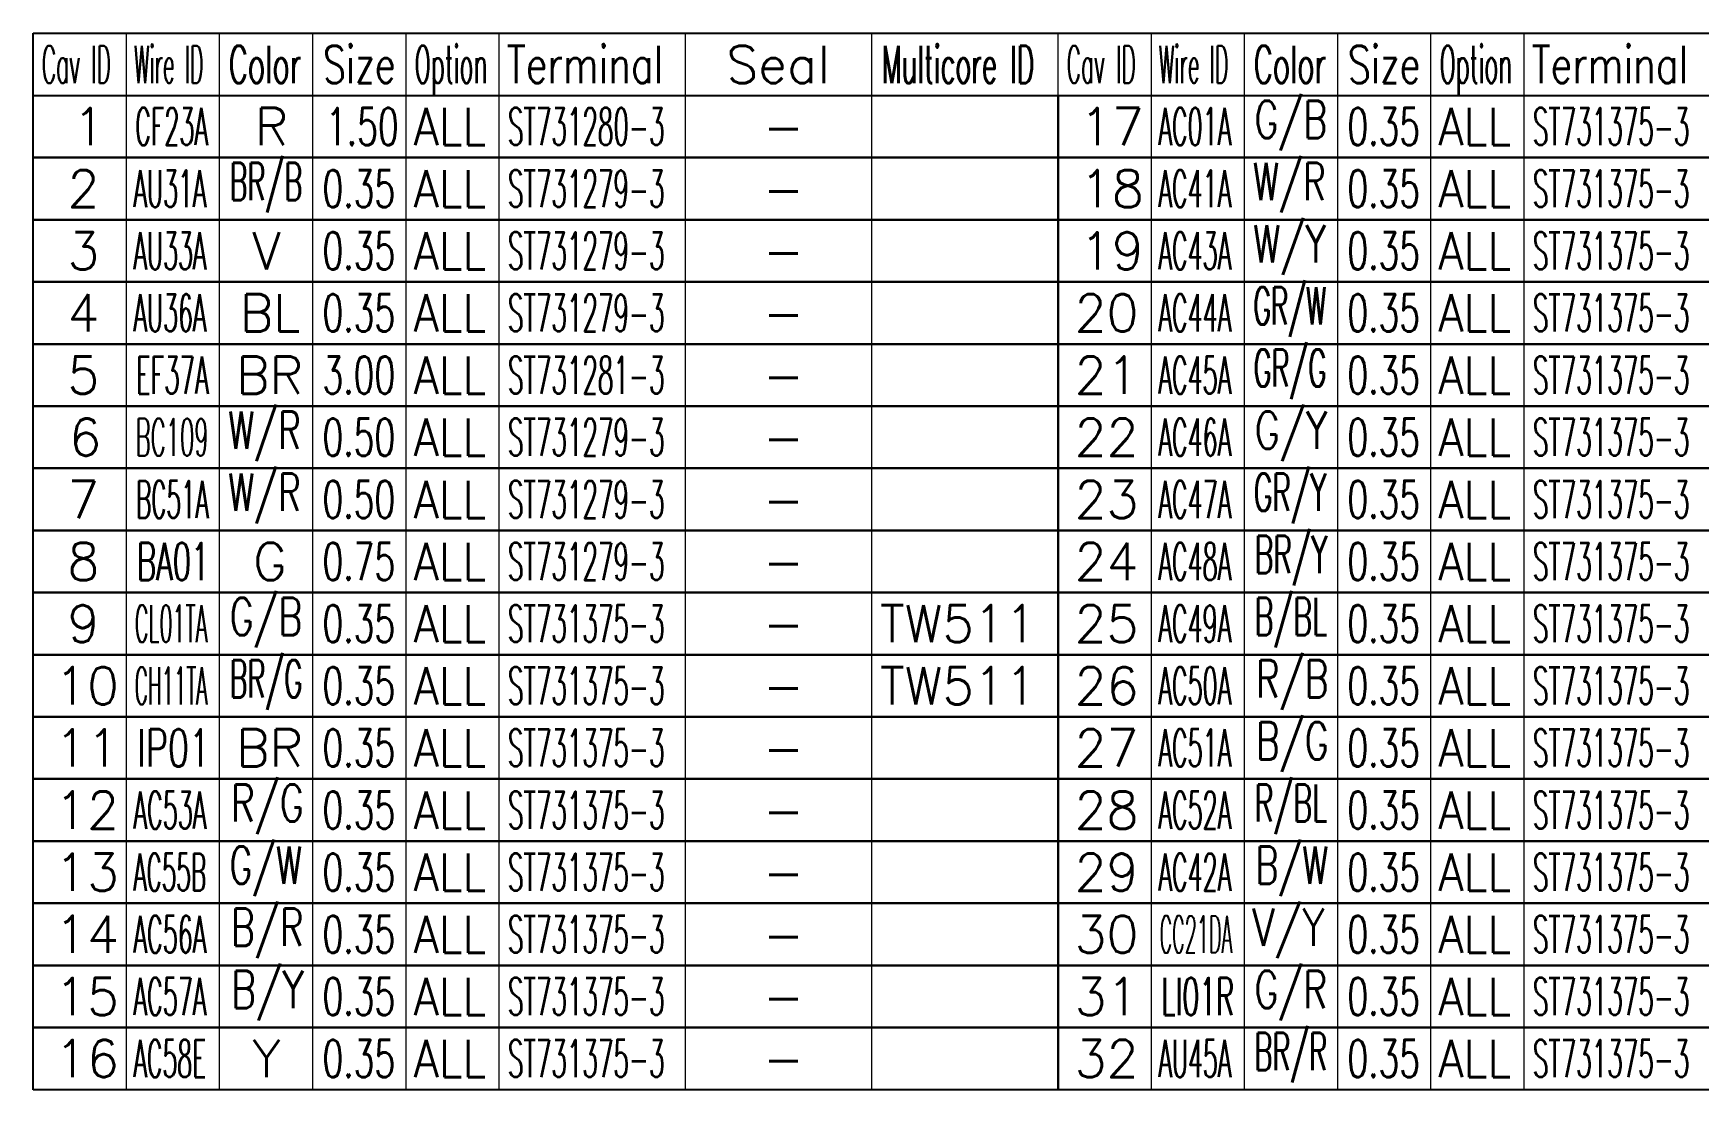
# Model space of a CAD drawing. Header units: inches. Extents: x 47316 to 59086, y 3141 to 11743.
# Drawn here: x 50583.5 to 50717.6, y 8821.5 to 8906.5 of the extents above; entities that cross this region are included whole.
import ezdxf

# ---------------------------------------------------------------- set-up
doc = ezdxf.new("R2010")
doc.units = ezdxf.units.IN
doc.header["$MEASUREMENT"] = 0
doc.styles.get("Standard").update_dxf_attribs({"font": ''})
doc.styles.get('Standard').set_extended_font_data('SimSun')

msp = doc.modelspace()

# ---------------------------------------------------------------- linework, layer by layer
at = {"color": 0, "linetype": 'Continuous', "lineweight": -2}
for p, q in [((50583.54, 8906.49), (50996.04, 8906.49)), ((50583.54, 8901.49), (50583.54, 8906.49)), ((50583.54, 8901.49), (50996.04, 8901.49))]:
    msp.add_line(p, q, dxfattribs=at)
at = {"color": 7, "linetype": 'Continuous', "lineweight": 15}
for p, q in [((50591.04, 8901.49), (50591.04, 8906.49)), ((50598.54, 8901.49), (50598.54, 8906.49)), ((50606.04, 8901.49), (50606.04, 8906.49)), ((50613.54, 8901.49), (50613.54, 8906.49)), ((50621.04, 8901.49), (50621.04, 8906.49)), ((50636.04, 8901.49), (50636.04, 8906.49)), ((50651.04, 8901.49), (50651.04, 8906.49)), ((50666.04, 8901.49), (50666.04, 8906.49)), ((50673.54, 8901.49), (50673.54, 8906.49)), ((50681.04, 8901.49), (50681.04, 8906.49)), ((50688.54, 8901.49), (50688.54, 8906.49)), ((50696.04, 8901.49), (50696.04, 8906.49)), ((50703.54, 8901.49), (50703.54, 8906.49))]:
    msp.add_line(p, q, dxfattribs=at)
at = {"color": 102, "linetype": 'Continuous', "lineweight": 15}
for p, q in [((50591.04, 8896.49), (50591.04, 8901.49)), ((50598.54, 8896.49), (50598.54, 8901.49)), ((50606.04, 8896.49), (50606.04, 8901.49)), ((50613.54, 8896.49), (50613.54, 8901.49)), ((50621.04, 8896.49), (50621.04, 8901.49)), ((50636.04, 8896.49), (50636.04, 8901.49)), ((50651.04, 8896.49), (50651.04, 8901.49)), ((50673.54, 8896.49), (50673.54, 8901.49)), ((50681.04, 8896.49), (50681.04, 8901.49)), ((50688.54, 8896.49), (50688.54, 8901.49)), ((50696.04, 8896.49), (50696.04, 8901.49)), ((50703.54, 8896.49), (50703.54, 8901.49)), ((50591.04, 8891.49), (50591.04, 8896.49)), ((50598.54, 8891.49), (50598.54, 8896.49)), ((50606.04, 8891.49), (50606.04, 8896.49)), ((50613.54, 8891.49), (50613.54, 8896.49)), ((50621.04, 8891.49), (50621.04, 8896.49)), ((50636.04, 8891.49), (50636.04, 8896.49)), ((50651.04, 8891.49), (50651.04, 8896.49)), ((50673.54, 8891.49), (50673.54, 8896.49)), ((50681.04, 8891.49), (50681.04, 8896.49)), ((50688.54, 8891.49), (50688.54, 8896.49)), ((50696.04, 8891.49), (50696.04, 8896.49)), ((50703.54, 8891.49), (50703.54, 8896.49)), ((50591.04, 8886.49), (50591.04, 8891.49)), ((50598.54, 8886.49), (50598.54, 8891.49)), ((50606.04, 8886.49), (50606.04, 8891.49)), ((50613.54, 8886.49), (50613.54, 8891.49)), ((50621.04, 8886.49), (50621.04, 8891.49)), ((50636.04, 8886.49), (50636.04, 8891.49)), ((50651.04, 8886.49), (50651.04, 8891.49)), ((50673.54, 8886.49), (50673.54, 8891.49)), ((50681.04, 8886.49), (50681.04, 8891.49)), ((50688.54, 8886.49), (50688.54, 8891.49)), ((50696.04, 8886.49), (50696.04, 8891.49)), ((50703.54, 8886.49), (50703.54, 8891.49)), ((50591.04, 8881.49), (50591.04, 8886.49)), ((50598.54, 8881.49), (50598.54, 8886.49)), ((50606.04, 8881.49), (50606.04, 8886.49)), ((50613.54, 8881.49), (50613.54, 8886.49)), ((50621.04, 8881.49), (50621.04, 8886.49)), ((50636.04, 8881.49), (50636.04, 8886.49)), ((50651.04, 8881.49), (50651.04, 8886.49)), ((50673.54, 8881.49), (50673.54, 8886.49)), ((50681.04, 8881.49), (50681.04, 8886.49)), ((50688.54, 8881.49), (50688.54, 8886.49)), ((50696.04, 8881.49), (50696.04, 8886.49)), ((50703.54, 8881.49), (50703.54, 8886.49)), ((50591.04, 8876.49), (50591.04, 8881.49)), ((50598.54, 8876.49), (50598.54, 8881.49)), ((50606.04, 8876.49), (50606.04, 8881.49)), ((50613.54, 8876.49), (50613.54, 8881.49)), ((50621.04, 8876.49), (50621.04, 8881.49)), ((50636.04, 8876.49), (50636.04, 8881.49)), ((50651.04, 8876.49), (50651.04, 8881.49)), ((50673.54, 8876.49), (50673.54, 8881.49)), ((50681.04, 8876.49), (50681.04, 8881.49)), ((50688.54, 8876.49), (50688.54, 8881.49)), ((50696.04, 8876.49), (50696.04, 8881.49)), ((50703.54, 8876.49), (50703.54, 8881.49)), ((50591.04, 8871.49), (50591.04, 8876.49)), ((50598.54, 8871.49), (50598.54, 8876.49)), ((50606.04, 8871.49), (50606.04, 8876.49)), ((50613.54, 8871.49), (50613.54, 8876.49)), ((50621.04, 8871.49), (50621.04, 8876.49)), ((50636.04, 8871.49), (50636.04, 8876.49)), ((50651.04, 8871.49), (50651.04, 8876.49)), ((50673.54, 8871.49), (50673.54, 8876.49)), ((50681.04, 8871.49), (50681.04, 8876.49)), ((50688.54, 8871.49), (50688.54, 8876.49)), ((50696.04, 8871.49), (50696.04, 8876.49)), ((50703.54, 8871.49), (50703.54, 8876.49)), ((50591.04, 8866.49), (50591.04, 8871.49)), ((50598.54, 8866.49), (50598.54, 8871.49)), ((50606.04, 8866.49), (50606.04, 8871.49)), ((50613.54, 8866.49), (50613.54, 8871.49)), ((50621.04, 8866.49), (50621.04, 8871.49)), ((50636.04, 8866.49), (50636.04, 8871.49)), ((50651.04, 8866.49), (50651.04, 8871.49)), ((50673.54, 8866.49), (50673.54, 8871.49)), ((50681.04, 8866.49), (50681.04, 8871.49)), ((50688.54, 8866.49), (50688.54, 8871.49)), ((50696.04, 8866.49), (50696.04, 8871.49)), ((50703.54, 8866.49), (50703.54, 8871.49)), ((50591.04, 8861.49), (50591.04, 8866.49)), ((50598.54, 8861.49), (50598.54, 8866.49)), ((50606.04, 8861.49), (50606.04, 8866.49)), ((50613.54, 8861.49), (50613.54, 8866.49)), ((50621.04, 8861.49), (50621.04, 8866.49)), ((50636.04, 8861.49), (50636.04, 8866.49)), ((50651.04, 8861.49), (50651.04, 8866.49)), ((50673.54, 8861.49), (50673.54, 8866.49)), ((50681.04, 8861.49), (50681.04, 8866.49)), ((50688.54, 8861.49), (50688.54, 8866.49)), ((50696.04, 8861.49), (50696.04, 8866.49)), ((50703.54, 8861.49), (50703.54, 8866.49)), ((50591.04, 8856.49), (50591.04, 8861.49)), ((50598.54, 8856.49), (50598.54, 8861.49)), ((50606.04, 8856.49), (50606.04, 8861.49)), ((50613.54, 8856.49), (50613.54, 8861.49)), ((50621.04, 8856.49), (50621.04, 8861.49)), ((50636.04, 8856.49), (50636.04, 8861.49)), ((50651.04, 8856.49), (50651.04, 8861.49)), ((50673.54, 8856.49), (50673.54, 8861.49)), ((50681.04, 8856.49), (50681.04, 8861.49)), ((50688.54, 8856.49), (50688.54, 8861.49)), ((50696.04, 8856.49), (50696.04, 8861.49)), ((50703.54, 8856.49), (50703.54, 8861.49)), ((50591.04, 8851.49), (50591.04, 8856.49)), ((50598.54, 8851.49), (50598.54, 8856.49)), ((50606.04, 8851.49), (50606.04, 8856.49)), ((50613.54, 8851.49), (50613.54, 8856.49)), ((50621.04, 8851.49), (50621.04, 8856.49)), ((50636.04, 8851.49), (50636.04, 8856.49)), ((50651.04, 8851.49), (50651.04, 8856.49)), ((50673.54, 8851.49), (50673.54, 8856.49)), ((50681.04, 8851.49), (50681.04, 8856.49)), ((50688.54, 8851.49), (50688.54, 8856.49)), ((50696.04, 8851.49), (50696.04, 8856.49)), ((50703.54, 8851.49), (50703.54, 8856.49)), ((50591.04, 8846.49), (50591.04, 8851.49)), ((50598.54, 8846.49), (50598.54, 8851.49)), ((50606.04, 8846.49), (50606.04, 8851.49)), ((50613.54, 8846.49), (50613.54, 8851.49)), ((50621.04, 8846.49), (50621.04, 8851.49)), ((50636.04, 8846.49), (50636.04, 8851.49)), ((50651.04, 8846.49), (50651.04, 8851.49)), ((50673.54, 8846.49), (50673.54, 8851.49)), ((50681.04, 8846.49), (50681.04, 8851.49)), ((50688.54, 8846.49), (50688.54, 8851.49)), ((50696.04, 8846.49), (50696.04, 8851.49)), ((50703.54, 8846.49), (50703.54, 8851.49)), ((50591.04, 8841.49), (50591.04, 8846.49)), ((50598.54, 8841.49), (50598.54, 8846.49)), ((50606.04, 8841.49), (50606.04, 8846.49)), ((50613.54, 8841.49), (50613.54, 8846.49)), ((50621.04, 8841.49), (50621.04, 8846.49)), ((50636.04, 8841.49), (50636.04, 8846.49)), ((50651.04, 8841.49), (50651.04, 8846.49)), ((50673.54, 8841.49), (50673.54, 8846.49)), ((50681.04, 8841.49), (50681.04, 8846.49)), ((50688.54, 8841.49), (50688.54, 8846.49)), ((50696.04, 8841.49), (50696.04, 8846.49)), ((50703.54, 8841.49), (50703.54, 8846.49)), ((50591.04, 8836.49), (50591.04, 8841.49)), ((50598.54, 8836.49), (50598.54, 8841.49)), ((50606.04, 8836.49), (50606.04, 8841.49)), ((50613.54, 8836.49), (50613.54, 8841.49)), ((50621.04, 8836.49), (50621.04, 8841.49)), ((50636.04, 8836.49), (50636.04, 8841.49)), ((50651.04, 8836.49), (50651.04, 8841.49)), ((50673.54, 8836.49), (50673.54, 8841.49)), ((50681.04, 8836.49), (50681.04, 8841.49)), ((50688.54, 8836.49), (50688.54, 8841.49)), ((50696.04, 8836.49), (50696.04, 8841.49)), ((50703.54, 8836.49), (50703.54, 8841.49)), ((50591.04, 8831.49), (50591.04, 8836.49)), ((50598.54, 8831.49), (50598.54, 8836.49)), ((50606.04, 8831.49), (50606.04, 8836.49)), ((50613.54, 8831.49), (50613.54, 8836.49)), ((50621.04, 8831.49), (50621.04, 8836.49)), ((50636.04, 8831.49), (50636.04, 8836.49)), ((50651.04, 8831.49), (50651.04, 8836.49)), ((50673.54, 8831.49), (50673.54, 8836.49)), ((50681.04, 8831.49), (50681.04, 8836.49)), ((50688.54, 8831.49), (50688.54, 8836.49)), ((50696.04, 8831.49), (50696.04, 8836.49)), ((50703.54, 8831.49), (50703.54, 8836.49)), ((50591.04, 8826.49), (50591.04, 8831.49)), ((50598.54, 8826.49), (50598.54, 8831.49)), ((50606.04, 8826.49), (50606.04, 8831.49)), ((50613.54, 8826.49), (50613.54, 8831.49)), ((50621.04, 8826.49), (50621.04, 8831.49)), ((50636.04, 8826.49), (50636.04, 8831.49)), ((50651.04, 8826.49), (50651.04, 8831.49)), ((50673.54, 8826.49), (50673.54, 8831.49)), ((50681.04, 8826.49), (50681.04, 8831.49)), ((50688.54, 8826.49), (50688.54, 8831.49)), ((50696.04, 8826.49), (50696.04, 8831.49)), ((50703.54, 8826.49), (50703.54, 8831.49)), ((50591.04, 8821.49), (50591.04, 8826.49)), ((50598.54, 8821.49), (50598.54, 8826.49)), ((50606.04, 8821.49), (50606.04, 8826.49)), ((50613.54, 8821.49), (50613.54, 8826.49)), ((50621.04, 8821.49), (50621.04, 8826.49)), ((50636.04, 8821.49), (50636.04, 8826.49)), ((50651.04, 8821.49), (50651.04, 8826.49)), ((50673.54, 8821.49), (50673.54, 8826.49)), ((50681.04, 8821.49), (50681.04, 8826.49)), ((50688.54, 8821.49), (50688.54, 8826.49)), ((50696.04, 8821.49), (50696.04, 8826.49)), ((50703.54, 8821.49), (50703.54, 8826.49))]:
    msp.add_line(p, q, dxfattribs=at)
at = {"color": 0, "linetype": 'Continuous', "lineweight": -2}
for points in [[(50583.54, 8896.49), (50583.54, 8901.49), (50666.04, 8901.49), (50666.04, 8896.49)], [(50666.04, 8896.49), (50666.04, 8901.49), (50748.54, 8901.49), (50748.54, 8896.49)], [(50583.54, 8891.49), (50583.54, 8896.49), (50666.04, 8896.49), (50666.04, 8891.49)], [(50666.04, 8891.49), (50666.04, 8896.49), (50748.54, 8896.49), (50748.54, 8891.49)], [(50583.54, 8886.49), (50583.54, 8891.49), (50666.04, 8891.49), (50666.04, 8886.49)], [(50666.04, 8886.49), (50666.04, 8891.49), (50748.54, 8891.49), (50748.54, 8886.49)], [(50583.54, 8881.49), (50583.54, 8886.49), (50666.04, 8886.49), (50666.04, 8881.49)], [(50666.04, 8881.49), (50666.04, 8886.49), (50748.54, 8886.49), (50748.54, 8881.49)], [(50583.54, 8876.49), (50583.54, 8881.49), (50666.04, 8881.49), (50666.04, 8876.49)], [(50666.04, 8876.49), (50666.04, 8881.49), (50748.54, 8881.49), (50748.54, 8876.49)], [(50583.54, 8871.49), (50583.54, 8876.49), (50666.04, 8876.49), (50666.04, 8871.49)], [(50666.04, 8871.49), (50666.04, 8876.49), (50748.54, 8876.49), (50748.54, 8871.49)], [(50583.54, 8866.49), (50583.54, 8871.49), (50666.04, 8871.49), (50666.04, 8866.49)], [(50666.04, 8866.49), (50666.04, 8871.49), (50748.54, 8871.49), (50748.54, 8866.49)], [(50583.54, 8861.49), (50583.54, 8866.49), (50666.04, 8866.49), (50666.04, 8861.49)], [(50666.04, 8861.49), (50666.04, 8866.49), (50748.54, 8866.49), (50748.54, 8861.49)], [(50583.54, 8856.49), (50583.54, 8861.49), (50666.04, 8861.49), (50666.04, 8856.49)], [(50666.04, 8856.49), (50666.04, 8861.49), (50748.54, 8861.49), (50748.54, 8856.49)], [(50583.54, 8851.49), (50583.54, 8856.49), (50666.04, 8856.49), (50666.04, 8851.49)], [(50666.04, 8851.49), (50666.04, 8856.49), (50748.54, 8856.49), (50748.54, 8851.49)], [(50583.54, 8846.49), (50583.54, 8851.49), (50666.04, 8851.49), (50666.04, 8846.49)], [(50666.04, 8846.49), (50666.04, 8851.49), (50748.54, 8851.49), (50748.54, 8846.49)], [(50583.54, 8841.49), (50583.54, 8846.49), (50666.04, 8846.49), (50666.04, 8841.49)], [(50666.04, 8841.49), (50666.04, 8846.49), (50748.54, 8846.49), (50748.54, 8841.49)], [(50583.54, 8836.49), (50583.54, 8841.49), (50666.04, 8841.49), (50666.04, 8836.49)], [(50666.04, 8836.49), (50666.04, 8841.49), (50748.54, 8841.49), (50748.54, 8836.49)], [(50583.54, 8831.49), (50583.54, 8836.49), (50666.04, 8836.49), (50666.04, 8831.49)], [(50666.04, 8831.49), (50666.04, 8836.49), (50748.54, 8836.49), (50748.54, 8831.49)], [(50583.54, 8826.49), (50583.54, 8831.49), (50666.04, 8831.49), (50666.04, 8826.49)], [(50666.04, 8826.49), (50666.04, 8831.49), (50748.54, 8831.49), (50748.54, 8826.49)], [(50583.54, 8821.49), (50583.54, 8826.49), (50666.04, 8826.49), (50666.04, 8821.49)], [(50666.04, 8821.49), (50666.04, 8826.49), (50748.54, 8826.49), (50748.54, 8821.49)]]:
    msp.add_lwpolyline(points, close=True, dxfattribs=at)

# ---------------------------------------------------------------- texts
at = {"color": 7, "linetype": 'Continuous', "lineweight": 15, "char_height": 3, "attachment_point": 1}
for s, insert, width in [('\\Fromans.shx;\\W0.4026548673;\\T1.0000000000;\\o\\lWire ID', (50591.65, 8905.49), 6.5), ('\\Fromans.shx;\\W0.7222222222;\\T1.0000000000;\\o\\lSize', (50606.85, 8905.49), 6.5), ('\\Fromans.shx;\\W0.4595959596;\\T1.0000000000;\\o\\lOption', (50614.24, 8905.49), 6.5), ('\\Fromans.shx;\\W0.7480916031;\\T1.0000000000;\\o\\lTerminal', (50621.65, 8905.49), 14), ('\\Fromans.shx;\\W0.5185185185;\\T1.0000000000;\\o\\lMulticore ID', (50651.84, 8905.49), 14), ('\\Fromans.shx;\\W0.4026548673;\\T1.0000000000;\\o\\lWire ID', (50674.15, 8905.49), 6.5), ('\\Fromans.shx;\\W0.7222222222;\\T1.0000000000;\\o\\lSize', (50689.35, 8905.49), 6.5), ('\\Fromans.shx;\\W0.4595959596;\\T1.0000000000;\\o\\lOption', (50696.74, 8905.49), 6.5), ('\\Fromans.shx;\\W0.7480916031;\\T1.0000000000;\\o\\lTerminal', (50704.15, 8905.49), 14), ('\\Fromans.shx;\\W0.4292452830;\\T1.0000000000;\\o\\lCav ID', (50584.22, 8905.49), 6.5), ('\\Fromans.shx;\\W0.5687500000;\\T1.0000000000;\\o\\lColor', (50599.28, 8905.49), 6.5), ('\\Fromans.shx;\\W1.0000000000;\\T1.0000000000;\\o\\lSeal', (50639.32, 8905.49), 9.2857), ('\\Fromans.shx;\\W0.4292452830;\\T1.0000000000;\\o\\lCav ID', (50666.72, 8905.49), 6.5), ('\\Fromans.shx;\\W0.5687500000;\\T1.0000000000;\\o\\lColor', (50681.78, 8905.49), 6.5), ('\\Fromans.shx;\\W1.0000000000;\\T1.0000000000;\\o\\l1', (50586.72, 8900.49), 2.8571), ('\\Fromans.shx;\\W1.0000000000;\\T1.0000000000;\\o\\l17', (50667.79, 8900.49), 5.7143), ('\\Fromans.shx;\\W1.0000000000;\\T1.0000000000;\\o\\l2', (50586.29, 8895.49), 2.8571), ('\\Fromans.shx;\\W1.0000000000;\\T1.0000000000;\\o\\l18', (50667.79, 8895.49), 5.7143), ('\\Fromans.shx;\\W1.0000000000;\\T1.0000000000;\\o\\l3', (50586.29, 8890.49), 2.8571), ('\\Fromans.shx;\\W1.0000000000;\\T1.0000000000;\\o\\l19', (50667.79, 8890.49), 5.7143), ('\\Fromans.shx;\\W1.0000000000;\\T1.0000000000;\\o\\l4', (50586.29, 8885.49), 2.8571), ('\\Fromans.shx;\\W1.0000000000;\\T1.0000000000;\\o\\l20', (50667.36, 8885.49), 5.7143), ('\\Fromans.shx;\\W1.0000000000;\\T1.0000000000;\\o\\l5', (50586.29, 8880.49), 2.8571), ('\\Fromans.shx;\\W1.0000000000;\\T1.0000000000;\\o\\l21', (50667.36, 8880.49), 5.7143), ('\\Fromans.shx;\\W1.0000000000;\\T1.0000000000;\\o\\l6', (50586.43, 8875.49), 2.8571), ('\\Fromans.shx;\\W1.0000000000;\\T1.0000000000;\\o\\l22', (50667.36, 8875.49), 5.7143), ('\\Fromans.shx;\\W1.0000000000;\\T1.0000000000;\\o\\l7', (50586.29, 8870.49), 2.8571), ('\\Fromans.shx;\\W1.0000000000;\\T1.0000000000;\\o\\l23', (50667.36, 8870.49), 5.7143), ('\\Fromans.shx;\\W1.0000000000;\\T1.0000000000;\\o\\l8', (50586.29, 8865.49), 2.8571), ('\\Fromans.shx;\\W1.0000000000;\\T1.0000000000;\\o\\l24', (50667.36, 8865.49), 5.7143), ('\\Fromans.shx;\\W1.0000000000;\\T1.0000000000;\\o\\l9', (50586.29, 8860.49), 2.8571), ('\\Fromans.shx;\\W1.0000000000;\\T1.0000000000;\\o\\l25', (50667.36, 8860.49), 5.7143), ('\\Fromans.shx;\\W1.0000000000;\\T1.0000000000;\\o\\l10', (50585.29, 8855.49), 5.7143), ('\\Fromans.shx;\\W1.0000000000;\\T1.0000000000;\\o\\l26', (50667.36, 8855.49), 5.7143), ('\\Fromans.shx;\\W1.0000000000;\\T1.0000000000;\\o\\l11', (50585.29, 8850.49), 5.7143), ('\\Fromans.shx;\\W1.0000000000;\\T1.0000000000;\\o\\l27', (50667.36, 8850.49), 5.7143), ('\\Fromans.shx;\\W1.0000000000;\\T1.0000000000;\\o\\l12', (50585.29, 8845.49), 5.7143), ('\\Fromans.shx;\\W1.0000000000;\\T1.0000000000;\\o\\l28', (50667.36, 8845.49), 5.7143), ('\\Fromans.shx;\\W1.0000000000;\\T1.0000000000;\\o\\l13', (50585.29, 8840.49), 5.7143), ('\\Fromans.shx;\\W1.0000000000;\\T1.0000000000;\\o\\l29', (50667.36, 8840.49), 5.7143), ('\\Fromans.shx;\\W1.0000000000;\\T1.0000000000;\\o\\l14', (50585.29, 8835.49), 5.7143), ('\\Fromans.shx;\\W1.0000000000;\\T1.0000000000;\\o\\l30', (50667.36, 8835.49), 5.7143), ('\\Fromans.shx;\\W1.0000000000;\\T1.0000000000;\\o\\l15', (50585.29, 8830.49), 5.7143), ('\\Fromans.shx;\\W1.0000000000;\\T1.0000000000;\\o\\l31', (50667.36, 8830.49), 5.7143), ('\\Fromans.shx;\\W1.0000000000;\\T1.0000000000;\\o\\l16', (50585.29, 8825.49), 5.7143), ('\\Fromans.shx;\\W1.0000000000;\\T1.0000000000;\\o\\l32', (50667.36, 8825.49), 5.7143)]:
    msp.add_mtext(s, dxfattribs=dict(at, insert=insert, width=width))
at = {"color": 140, "linetype": 'Continuous', "lineweight": 15, "char_height": 3, "attachment_point": 1}
for s, insert, width in [('\\Fromans.shx;\\W0.7109375000;\\T1.0000000000;\\o\\lG/B', (50681.84, 8901.06), 6.5), ('\\Fromans.shx;\\W1.0000000000;\\T1.0000000000;\\o\\lR', (50601.36, 8900.49), 3), ('\\Fromans.shx;\\W0.8750000000;\\T1.0000000000;\\o\\lALL', (50614.16, 8900.49), 6.5), ('\\Fromans.shx;\\W0.8750000000;\\T1.0000000000;\\o\\lALL', (50696.66, 8900.49), 6.5), ('\\Fromans.shx;\\W1.0000000000;\\T1.0000000000;\\o\\l-', (50642.25, 8900.49), 3.7143), ('\\Fromans.shx;\\W0.5352941176;\\T1.0000000000;\\o\\lBR/B', (50599.34, 8896.06), 6.5), ('\\Fromans.shx;\\W0.6791044776;\\T1.0000000000;\\o\\lW/R', (50681.73, 8896.06), 6.5), ('\\Fromans.shx;\\W0.8750000000;\\T1.0000000000;\\o\\lALL', (50614.16, 8895.49), 6.5), ('\\Fromans.shx;\\W0.8750000000;\\T1.0000000000;\\o\\lALL', (50696.66, 8895.49), 6.5), ('\\Fromans.shx;\\W1.0000000000;\\T1.0000000000;\\o\\l-', (50642.25, 8895.49), 3.7143), ('\\Fromans.shx;\\W0.7109375000;\\T1.0000000000;\\o\\lW/Y', (50681.74, 8891.06), 6.5), ('\\Fromans.shx;\\W1.0000000000;\\T1.0000000000;\\o\\lV', (50601.15, 8890.49), 2.5714), ('\\Fromans.shx;\\W0.8750000000;\\T1.0000000000;\\o\\lALL', (50614.16, 8890.49), 6.5), ('\\Fromans.shx;\\W0.8750000000;\\T1.0000000000;\\o\\lALL', (50696.66, 8890.49), 6.5), ('\\Fromans.shx;\\W1.0000000000;\\T1.0000000000;\\o\\l-', (50642.25, 8890.49), 3.7143), ('\\Fromans.shx;\\W0.5170454545;\\T1.0000000000;\\o\\lGR/W', (50681.76, 8886.06), 6.5), ('\\Fromans.shx;\\W1.0000000000;\\T1.0000000000;\\o\\lBL', (50600.15, 8885.49), 5.4286), ('\\Fromans.shx;\\W0.8750000000;\\T1.0000000000;\\o\\lALL', (50614.16, 8885.49), 6.5), ('\\Fromans.shx;\\W0.8750000000;\\T1.0000000000;\\o\\lALL', (50696.66, 8885.49), 6.5), ('\\Fromans.shx;\\W1.0000000000;\\T1.0000000000;\\o\\l-', (50642.25, 8885.49), 3.7143), ('\\Fromans.shx;\\W0.5352941176;\\T1.0000000000;\\o\\lGR/G', (50681.77, 8881.06), 6.5), ('\\Fromans.shx;\\W1.0000000000;\\T1.0000000000;\\o\\lBR', (50599.86, 8880.49), 6), ('\\Fromans.shx;\\W0.8750000000;\\T1.0000000000;\\o\\lALL', (50614.16, 8880.49), 6.5), ('\\Fromans.shx;\\W0.8750000000;\\T1.0000000000;\\o\\lALL', (50696.66, 8880.49), 6.5), ('\\Fromans.shx;\\W1.0000000000;\\T1.0000000000;\\o\\l-', (50642.25, 8880.49), 3.7143), ('\\Fromans.shx;\\W0.6791044776;\\T1.0000000000;\\o\\lW/R', (50599.23, 8876.06), 6.5), ('\\Fromans.shx;\\W0.7459016393;\\T1.0000000000;\\o\\lG/Y', (50681.86, 8876.06), 6.5), ('\\Fromans.shx;\\W0.8750000000;\\T1.0000000000;\\o\\lALL', (50614.16, 8875.49), 6.5), ('\\Fromans.shx;\\W0.8750000000;\\T1.0000000000;\\o\\lALL', (50696.66, 8875.49), 6.5), ('\\Fromans.shx;\\W1.0000000000;\\T1.0000000000;\\o\\l-', (50642.25, 8875.49), 3.7143), ('\\Fromans.shx;\\W0.6791044776;\\T1.0000000000;\\o\\lW/R', (50599.23, 8871.06), 6.5), ('\\Fromans.shx;\\W0.5548780488;\\T1.0000000000;\\o\\lGR/Y', (50681.78, 8871.06), 6.5), ('\\Fromans.shx;\\W0.8750000000;\\T1.0000000000;\\o\\lALL', (50614.16, 8870.49), 6.5), ('\\Fromans.shx;\\W0.8750000000;\\T1.0000000000;\\o\\lALL', (50696.66, 8870.49), 6.5), ('\\Fromans.shx;\\W1.0000000000;\\T1.0000000000;\\o\\l-', (50642.25, 8870.49), 3.7143), ('\\Fromans.shx;\\W1.0000000000;\\T1.0000000000;\\o\\lG', (50601.22, 8865.49), 3), ('\\Fromans.shx;\\W0.8750000000;\\T1.0000000000;\\o\\lALL', (50614.16, 8865.49), 6.5), ('\\Fromans.shx;\\W0.5548780488;\\T1.0000000000;\\o\\lBR/Y', (50681.86, 8866.06), 6.5), ('\\Fromans.shx;\\W0.8750000000;\\T1.0000000000;\\o\\lALL', (50696.66, 8865.49), 6.5), ('\\Fromans.shx;\\W1.0000000000;\\T1.0000000000;\\o\\l-', (50642.25, 8865.49), 3.7143), ('\\Fromans.shx;\\W0.7109375000;\\T1.0000000000;\\o\\lG/B', (50599.34, 8861.06), 6.5), ('\\Fromans.shx;\\W0.5617283951;\\T1.0000000000;\\o\\lB/BL', (50681.86, 8861.06), 6.5), ('\\Fromans.shx;\\W0.8750000000;\\T1.0000000000;\\o\\lALL', (50614.16, 8860.49), 6.5), ('\\Fromans.shx;\\W0.8750000000;\\T1.0000000000;\\o\\lALL', (50696.66, 8860.49), 6.5), ('\\Fromans.shx;\\W1.0000000000;\\T1.0000000000;\\o\\l-', (50642.25, 8860.49), 3.7143), ('\\Fromans.shx;\\W0.5352941176;\\T1.0000000000;\\o\\lBR/G', (50599.34, 8856.06), 6.5), ('\\Fromans.shx;\\W0.7109375000;\\T1.0000000000;\\o\\lR/B', (50681.95, 8856.06), 6.5), ('\\Fromans.shx;\\W0.8750000000;\\T1.0000000000;\\o\\lALL', (50614.16, 8855.49), 6.5), ('\\Fromans.shx;\\W0.8750000000;\\T1.0000000000;\\o\\lALL', (50696.66, 8855.49), 6.5), ('\\Fromans.shx;\\W1.0000000000;\\T1.0000000000;\\o\\l-', (50642.25, 8855.49), 3.7143), ('\\Fromans.shx;\\W0.7109375000;\\T1.0000000000;\\o\\lB/G', (50681.95, 8851.06), 6.5), ('\\Fromans.shx;\\W1.0000000000;\\T1.0000000000;\\o\\lBR', (50599.86, 8850.49), 6), ('\\Fromans.shx;\\W0.8750000000;\\T1.0000000000;\\o\\lALL', (50614.16, 8850.49), 6.5), ('\\Fromans.shx;\\W0.8750000000;\\T1.0000000000;\\o\\lALL', (50696.66, 8850.49), 6.5), ('\\Fromans.shx;\\W1.0000000000;\\T1.0000000000;\\o\\l-', (50642.25, 8850.49), 3.7143), ('\\Fromans.shx;\\W0.7109375000;\\T1.0000000000;\\o\\lR/G', (50599.45, 8846.06), 6.5), ('\\Fromans.shx;\\W0.8750000000;\\T1.0000000000;\\o\\lALL', (50614.16, 8845.49), 6.5), ('\\Fromans.shx;\\W0.5617283951;\\T1.0000000000;\\o\\lR/BL', (50681.86, 8846.06), 6.5), ('\\Fromans.shx;\\W0.8750000000;\\T1.0000000000;\\o\\lALL', (50696.66, 8845.49), 6.5), ('\\Fromans.shx;\\W1.0000000000;\\T1.0000000000;\\o\\l-', (50642.25, 8845.49), 3.7143), ('\\Fromans.shx;\\W0.6791044776;\\T1.0000000000;\\o\\lG/W', (50599.33, 8841.06), 6.5), ('\\Fromans.shx;\\W0.6791044776;\\T1.0000000000;\\o\\lB/W', (50681.93, 8841.06), 6.5), ('\\Fromans.shx;\\W0.8750000000;\\T1.0000000000;\\o\\lALL', (50614.16, 8840.49), 6.5), ('\\Fromans.shx;\\W0.8750000000;\\T1.0000000000;\\o\\lALL', (50696.66, 8840.49), 6.5), ('\\Fromans.shx;\\W1.0000000000;\\T1.0000000000;\\o\\l-', (50642.25, 8840.49), 3.7143), ('\\Fromans.shx;\\W0.7109375000;\\T1.0000000000;\\o\\lB/R', (50599.45, 8836.06), 6.5), ('\\Fromans.shx;\\W0.7844827586;\\T1.0000000000;\\o\\lV/Y', (50681.65, 8836.06), 6.5), ('\\Fromans.shx;\\W0.8750000000;\\T1.0000000000;\\o\\lALL', (50614.16, 8835.49), 6.5), ('\\Fromans.shx;\\W0.8750000000;\\T1.0000000000;\\o\\lALL', (50696.66, 8835.49), 6.5), ('\\Fromans.shx;\\W1.0000000000;\\T1.0000000000;\\o\\l-', (50642.25, 8835.49), 3.7143), ('\\Fromans.shx;\\W0.7459016393;\\T1.0000000000;\\o\\lB/Y', (50599.47, 8831.06), 6.5), ('\\Fromans.shx;\\W0.7109375000;\\T1.0000000000;\\o\\lG/R', (50681.84, 8831.06), 6.5), ('\\Fromans.shx;\\W0.8750000000;\\T1.0000000000;\\o\\lALL', (50614.16, 8830.49), 6.5), ('\\Fromans.shx;\\W0.8750000000;\\T1.0000000000;\\o\\lALL', (50696.66, 8830.49), 6.5), ('\\Fromans.shx;\\W1.0000000000;\\T1.0000000000;\\o\\l-', (50642.25, 8830.49), 3.7143), ('\\Fromans.shx;\\W0.5352941176;\\T1.0000000000;\\o\\lBR/R', (50681.84, 8826.06), 6.5), ('\\Fromans.shx;\\W1.0000000000;\\T1.0000000000;\\o\\lY', (50601.15, 8825.49), 2.5714), ('\\Fromans.shx;\\W0.8750000000;\\T1.0000000000;\\o\\lALL', (50614.16, 8825.49), 6.5), ('\\Fromans.shx;\\W0.8750000000;\\T1.0000000000;\\o\\lALL', (50696.66, 8825.49), 6.5), ('\\Fromans.shx;\\W1.0000000000;\\T1.0000000000;\\o\\l-', (50642.25, 8825.49), 3.7143)]:
    msp.add_mtext(s, dxfattribs=dict(at, insert=insert, width=width))
at = {"color": 21, "linetype": 'Continuous', "lineweight": 15, "char_height": 3, "attachment_point": 1}
for s, insert, width in [('\\Fromans.shx;\\W0.4690721649;\\T1.0000000000;\\o\\lCF23A', (50591.74, 8900.49), 6.5), ('\\Fromans.shx;\\W0.6500000000;\\T1.0000000000;\\o\\l1.50', (50607.1, 8900.49), 6.5), ('\\Fromans.shx;\\W0.4851485149;\\T1.0000000000;\\o\\lST731280-3', (50621.75, 8900.49), 14), ('\\Fromans.shx;\\W0.4690721649;\\T1.0000000000;\\o\\lAC01A', (50674.11, 8900.49), 6.5), ('\\Fromans.shx;\\W0.6500000000;\\T1.0000000000;\\o\\l0.35', (50689.32, 8900.49), 6.5), ('\\Fromans.shx;\\W0.4851485149;\\T1.0000000000;\\o\\lST731375-3', (50704.25, 8900.49), 14), ('\\Fromans.shx;\\W0.4642857143;\\T1.0000000000;\\o\\lAU31A', (50591.61, 8895.49), 6.5), ('\\Fromans.shx;\\W0.6500000000;\\T1.0000000000;\\o\\l0.35', (50606.82, 8895.49), 6.5), ('\\Fromans.shx;\\W0.4851485149;\\T1.0000000000;\\o\\lST731279-3', (50621.75, 8895.49), 14), ('\\Fromans.shx;\\W0.4690721649;\\T1.0000000000;\\o\\lAC41A', (50674.11, 8895.49), 6.5), ('\\Fromans.shx;\\W0.6500000000;\\T1.0000000000;\\o\\l0.35', (50689.32, 8895.49), 6.5), ('\\Fromans.shx;\\W0.4851485149;\\T1.0000000000;\\o\\lST731375-3', (50704.25, 8895.49), 14), ('\\Fromans.shx;\\W0.4642857143;\\T1.0000000000;\\o\\lAU33A', (50591.61, 8890.49), 6.5), ('\\Fromans.shx;\\W0.6500000000;\\T1.0000000000;\\o\\l0.35', (50606.82, 8890.49), 6.5), ('\\Fromans.shx;\\W0.4851485149;\\T1.0000000000;\\o\\lST731279-3', (50621.75, 8890.49), 14), ('\\Fromans.shx;\\W0.4690721649;\\T1.0000000000;\\o\\lAC43A', (50674.11, 8890.49), 6.5), ('\\Fromans.shx;\\W0.6500000000;\\T1.0000000000;\\o\\l0.35', (50689.32, 8890.49), 6.5), ('\\Fromans.shx;\\W0.4851485149;\\T1.0000000000;\\o\\lST731375-3', (50704.25, 8890.49), 14), ('\\Fromans.shx;\\W0.4642857143;\\T1.0000000000;\\o\\lAU36A', (50591.61, 8885.49), 6.5), ('\\Fromans.shx;\\W0.6500000000;\\T1.0000000000;\\o\\l0.35', (50606.82, 8885.49), 6.5), ('\\Fromans.shx;\\W0.4851485149;\\T1.0000000000;\\o\\lST731279-3', (50621.75, 8885.49), 14), ('\\Fromans.shx;\\W0.4690721649;\\T1.0000000000;\\o\\lAC44A', (50674.11, 8885.49), 6.5), ('\\Fromans.shx;\\W0.6500000000;\\T1.0000000000;\\o\\l0.35', (50689.32, 8885.49), 6.5), ('\\Fromans.shx;\\W0.4851485149;\\T1.0000000000;\\o\\lST731375-3', (50704.25, 8885.49), 14), ('\\Fromans.shx;\\W0.4789473684;\\T1.0000000000;\\o\\lEF37A', (50591.81, 8880.49), 6.5), ('\\Fromans.shx;\\W0.6500000000;\\T1.0000000000;\\o\\l3.00', (50606.82, 8880.49), 6.5), ('\\Fromans.shx;\\W0.4851485149;\\T1.0000000000;\\o\\lST731281-3', (50621.75, 8880.49), 14), ('\\Fromans.shx;\\W0.4690721649;\\T1.0000000000;\\o\\lAC45A', (50674.11, 8880.49), 6.5), ('\\Fromans.shx;\\W0.6500000000;\\T1.0000000000;\\o\\l0.35', (50689.32, 8880.49), 6.5), ('\\Fromans.shx;\\W0.4851485149;\\T1.0000000000;\\o\\lST731375-3', (50704.25, 8880.49), 14), ('\\Fromans.shx;\\W0.4460784314;\\T1.0000000000;\\o\\lBC109', (50591.79, 8875.49), 6.5), ('\\Fromans.shx;\\W0.6500000000;\\T1.0000000000;\\o\\l0.50', (50606.82, 8875.49), 6.5), ('\\Fromans.shx;\\W0.4851485149;\\T1.0000000000;\\o\\lST731279-3', (50621.75, 8875.49), 14), ('\\Fromans.shx;\\W0.4690721649;\\T1.0000000000;\\o\\lAC46A', (50674.11, 8875.49), 6.5), ('\\Fromans.shx;\\W0.6500000000;\\T1.0000000000;\\o\\l0.35', (50689.32, 8875.49), 6.5), ('\\Fromans.shx;\\W0.4851485149;\\T1.0000000000;\\o\\lST731375-3', (50704.25, 8875.49), 14), ('\\Fromans.shx;\\W0.4550000000;\\T1.0000000000;\\o\\lBC51A', (50591.8, 8870.49), 6.5), ('\\Fromans.shx;\\W0.6500000000;\\T1.0000000000;\\o\\l0.50', (50606.82, 8870.49), 6.5), ('\\Fromans.shx;\\W0.4851485149;\\T1.0000000000;\\o\\lST731279-3', (50621.75, 8870.49), 14), ('\\Fromans.shx;\\W0.4690721649;\\T1.0000000000;\\o\\lAC47A', (50674.11, 8870.49), 6.5), ('\\Fromans.shx;\\W0.6500000000;\\T1.0000000000;\\o\\l0.35', (50689.32, 8870.49), 6.5), ('\\Fromans.shx;\\W0.4851485149;\\T1.0000000000;\\o\\lST731375-3', (50704.25, 8870.49), 14), ('\\Fromans.shx;\\W0.5759493671;\\T1.0000000000;\\o\\lBA01', (50591.87, 8865.49), 6.5), ('\\Fromans.shx;\\W0.6500000000;\\T1.0000000000;\\o\\l0.75', (50606.82, 8865.49), 6.5), ('\\Fromans.shx;\\W0.4851485149;\\T1.0000000000;\\o\\lST731279-3', (50621.75, 8865.49), 14), ('\\Fromans.shx;\\W0.4690721649;\\T1.0000000000;\\o\\lAC48A', (50674.11, 8865.49), 6.5), ('\\Fromans.shx;\\W0.6500000000;\\T1.0000000000;\\o\\l0.35', (50689.32, 8865.49), 6.5), ('\\Fromans.shx;\\W0.4851485149;\\T1.0000000000;\\o\\lST731375-3', (50704.25, 8865.49), 14), ('\\Fromans.shx;\\W0.4062500000;\\T1.0000000000;\\o\\lCL01TA', (50591.71, 8860.49), 6.5), ('\\Fromans.shx;\\W0.6500000000;\\T1.0000000000;\\o\\l0.35', (50606.82, 8860.49), 6.5), ('\\Fromans.shx;\\W0.4851485149;\\T1.0000000000;\\o\\lST731375-3', (50621.75, 8860.49), 14), ('\\Fromans.shx;\\W0.9800000000;\\T1.0000000000;\\o\\lTW511', (50651.68, 8860.49), 14), ('\\Fromans.shx;\\W0.4690721649;\\T1.0000000000;\\o\\lAC49A', (50674.11, 8860.49), 6.5), ('\\Fromans.shx;\\W0.6500000000;\\T1.0000000000;\\o\\l0.35', (50689.32, 8860.49), 6.5), ('\\Fromans.shx;\\W0.4851485149;\\T1.0000000000;\\o\\lST731375-3', (50704.25, 8860.49), 14), ('\\Fromans.shx;\\W0.3888888889;\\T1.0000000000;\\o\\lCH11TA', (50591.71, 8855.49), 6.5), ('\\Fromans.shx;\\W0.6500000000;\\T1.0000000000;\\o\\l0.35', (50606.82, 8855.49), 6.5), ('\\Fromans.shx;\\W0.4851485149;\\T1.0000000000;\\o\\lST731375-3', (50621.75, 8855.49), 14), ('\\Fromans.shx;\\W0.9800000000;\\T1.0000000000;\\o\\lTW511', (50651.68, 8855.49), 14), ('\\Fromans.shx;\\W0.4690721649;\\T1.0000000000;\\o\\lAC50A', (50674.11, 8855.49), 6.5), ('\\Fromans.shx;\\W0.6500000000;\\T1.0000000000;\\o\\l0.35', (50689.32, 8855.49), 6.5), ('\\Fromans.shx;\\W0.4851485149;\\T1.0000000000;\\o\\lST731375-3', (50704.25, 8855.49), 14), ('\\Fromans.shx;\\W0.6594202899;\\T1.0000000000;\\o\\lIP01', (50591.92, 8850.49), 6.5), ('\\Fromans.shx;\\W0.6500000000;\\T1.0000000000;\\o\\l0.35', (50606.82, 8850.49), 6.5), ('\\Fromans.shx;\\W0.4851485149;\\T1.0000000000;\\o\\lST731375-3', (50621.75, 8850.49), 14), ('\\Fromans.shx;\\W0.4690721649;\\T1.0000000000;\\o\\lAC51A', (50674.11, 8850.49), 6.5), ('\\Fromans.shx;\\W0.6500000000;\\T1.0000000000;\\o\\l0.35', (50689.32, 8850.49), 6.5), ('\\Fromans.shx;\\W0.4851485149;\\T1.0000000000;\\o\\lST731375-3', (50704.25, 8850.49), 14), ('\\Fromans.shx;\\W0.4690721649;\\T1.0000000000;\\o\\lAC53A', (50591.61, 8845.49), 6.5), ('\\Fromans.shx;\\W0.6500000000;\\T1.0000000000;\\o\\l0.35', (50606.82, 8845.49), 6.5), ('\\Fromans.shx;\\W0.4851485149;\\T1.0000000000;\\o\\lST731375-3', (50621.75, 8845.49), 14), ('\\Fromans.shx;\\W0.4690721649;\\T1.0000000000;\\o\\lAC52A', (50674.11, 8845.49), 6.5), ('\\Fromans.shx;\\W0.6500000000;\\T1.0000000000;\\o\\l0.35', (50689.32, 8845.49), 6.5), ('\\Fromans.shx;\\W0.4851485149;\\T1.0000000000;\\o\\lST731375-3', (50704.25, 8845.49), 14), ('\\Fromans.shx;\\W0.4550000000;\\T1.0000000000;\\o\\lAC55B', (50591.6, 8840.49), 6.5), ('\\Fromans.shx;\\W0.6500000000;\\T1.0000000000;\\o\\l0.35', (50606.82, 8840.49), 6.5), ('\\Fromans.shx;\\W0.4851485149;\\T1.0000000000;\\o\\lST731375-3', (50621.75, 8840.49), 14), ('\\Fromans.shx;\\W0.4690721649;\\T1.0000000000;\\o\\lAC42A', (50674.11, 8840.49), 6.5), ('\\Fromans.shx;\\W0.6500000000;\\T1.0000000000;\\o\\l0.35', (50689.32, 8840.49), 6.5), ('\\Fromans.shx;\\W0.4851485149;\\T1.0000000000;\\o\\lST731375-3', (50704.25, 8840.49), 14), ('\\Fromans.shx;\\W0.4690721649;\\T1.0000000000;\\o\\lAC56A', (50591.61, 8835.49), 6.5), ('\\Fromans.shx;\\W0.6500000000;\\T1.0000000000;\\o\\l0.35', (50606.82, 8835.49), 6.5), ('\\Fromans.shx;\\W0.4851485149;\\T1.0000000000;\\o\\lST731375-3', (50621.75, 8835.49), 14), ('\\Fromans.shx;\\W0.3760330579;\\T1.0000000000;\\o\\lCC21DA', (50674.2, 8835.49), 6.5), ('\\Fromans.shx;\\W0.6500000000;\\T1.0000000000;\\o\\l0.35', (50689.32, 8835.49), 6.5), ('\\Fromans.shx;\\W0.4851485149;\\T1.0000000000;\\o\\lST731375-3', (50704.25, 8835.49), 14), ('\\Fromans.shx;\\W0.4690721649;\\T1.0000000000;\\o\\lAC57A', (50591.61, 8830.49), 6.5), ('\\Fromans.shx;\\W0.6500000000;\\T1.0000000000;\\o\\l0.35', (50606.82, 8830.49), 6.5), ('\\Fromans.shx;\\W0.4851485149;\\T1.0000000000;\\o\\lST731375-3', (50621.75, 8830.49), 14), ('\\Fromans.shx;\\W0.5290697674;\\T1.0000000000;\\o\\lLI01R', (50674.34, 8830.49), 6.5), ('\\Fromans.shx;\\W0.6500000000;\\T1.0000000000;\\o\\l0.35', (50689.32, 8830.49), 6.5), ('\\Fromans.shx;\\W0.4851485149;\\T1.0000000000;\\o\\lST731375-3', (50704.25, 8830.49), 14), ('\\Fromans.shx;\\W0.4642857143;\\T1.0000000000;\\o\\lAC58E', (50591.61, 8825.49), 6.5), ('\\Fromans.shx;\\W0.6500000000;\\T1.0000000000;\\o\\l0.35', (50606.82, 8825.49), 6.5), ('\\Fromans.shx;\\W0.4851485149;\\T1.0000000000;\\o\\lST731375-3', (50621.75, 8825.49), 14), ('\\Fromans.shx;\\W0.4642857143;\\T1.0000000000;\\o\\lAU45A', (50674.11, 8825.49), 6.5), ('\\Fromans.shx;\\W0.6500000000;\\T1.0000000000;\\o\\l0.35', (50689.32, 8825.49), 6.5), ('\\Fromans.shx;\\W0.4851485149;\\T1.0000000000;\\o\\lST731375-3', (50704.25, 8825.49), 14)]:
    msp.add_mtext(s, dxfattribs=dict(at, insert=insert, width=width))

doc.saveas('drawing.dxf')
